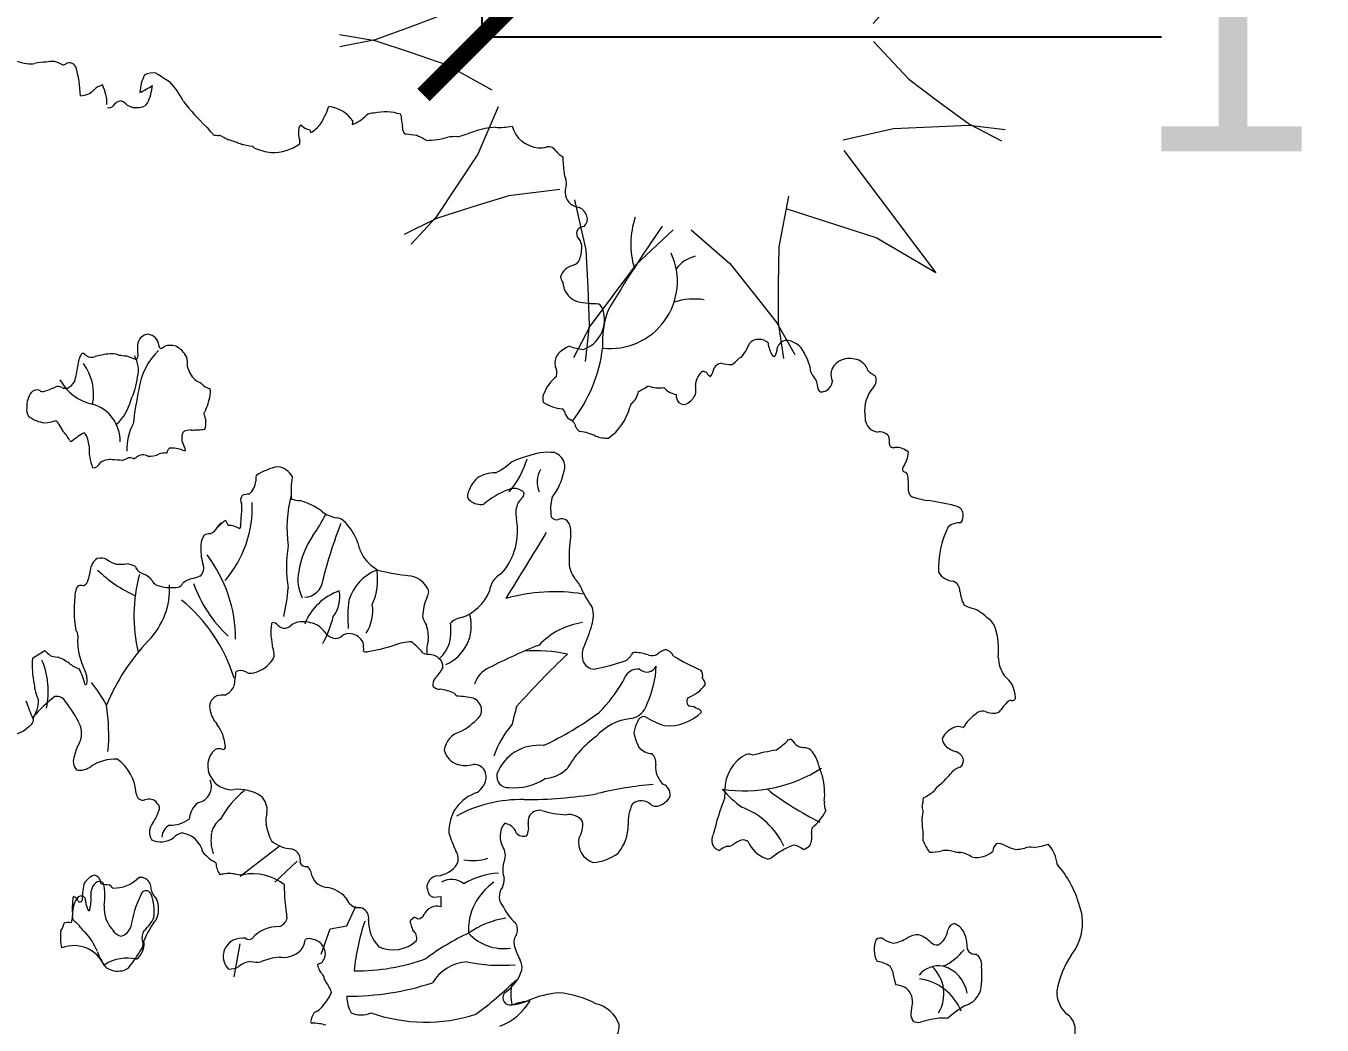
# Model space of a CAD drawing. Header units: millimetres. Extents: x 823088 to 974770, y -118861 to 5314.
# Drawn here: x 839607 to 840720, y -49531 to -48673 of the extents above; entities that cross this region are included whole.
import ezdxf

# ---------------------------------------------------------------- set-up
doc = ezdxf.new("R2010")
doc.units = ezdxf.units.MM
doc.header["$MEASUREMENT"] = 0
doc.layers.add('CAY', color=94, linetype='Continuous')
doc.layers.add('DIENHOA', color=3, linetype='Continuous')
doc.styles.get("Standard").update_dxf_attribs({"font": 'arial.ttf'})
doc.dimstyles.new('bigdim', dxfattribs={"dimtxt": 200, "dimasz": 100, "dimexe": 0.18, "dimexo": 0.0625, "dimgap": 0.09, "dimtad": 0, "dimdec": 1, "dimzin": 0, "dimdsep": 46, "dimtxsty": 'Standard', "dimblk": 'ARCHTICK', "dimblk1": 'ARCHTICK', "dimblk2": 'ARCHTICK', "dimcen": 0.09, "dimadec": 0, "dimazin": 0, "dimtfac": 1, "dimtdec": 1, "dimtofl": 0, "dimtmove": 0, "dimatfit": 3, "dimfxl": 1, "dimtolj": 1, "dimtzin": 0, "dimarcsym": 0})

# ---------------------------------------------------------------- blocks, each defined once
blk = doc.blocks.new('Cay73-mb')
at = {"layer": 'DIENHOA', "color": 85, "lineweight": 13, "true_color": 0x58ba48, "transparency": 33554495}
for p, q in [((440.9, 1804.4), (439.4, 1797.5)), ((197.7, 1041.1), (202.8, 1031.3)), ((-171, 777.2), (-147.8, 792.3)), ((225.5, 360.7), (300.1, 418.1)), ((291.5, 349.2), (334.5, 389.4)), ((429.2, 266), (446.4, 303.3)), ((594.1, 320.7), (608.7, 321.7)), ((608.7, 321.7), (608.7, 302)), ((558.4, 282.5), (550, 275.3)), ((380.4, 211.5), (397.6, 260.3)), ((397.6, 260.3), (429.2, 266)), ((214, 168.4), (225.5, 231.6))]:
    blk.add_line(p, q, dxfattribs=at)
for centre, radius, start, end in [((-132.8, 2164.7), 255.5, 249.7833, 258.8707), ((-174.6, 1950.1), 36.9, 258.2367, 281.7633), ((-141.1, 1795.5), 121.4, 91.91, 102.3339), ((-131.1, 1846.7), 71.5, 88.63, 101.3051), ((-148.5, 1852.8), 68.1, 59.2747, 73.7465), ((-113.2, 1919.9), 8.59, 266.4252, 317.1603), ((-101.1, 1900.6), 14.6, 29.769, 113.3761), ((-318.6, 1842.5), 239.3, 2.3939, 15.8497), ((116.3, 1854.8), 82.4, 152.9978, 177.2725), ((58.9, 1861.3), 34.7, 80.2895, 117.4642), ((330, 2304.8), 487.6, 237.042, 240.6102), ((-80.2, 1888.9), 36.4, 271.1012, 315.651), ((-28.7, 1837.9), 36.1, 103.4888, 134.9875), ((-115.5, 1836.2), 86.5, 359.472, 25.1544), ((-25.4, 1990.4), 144.5, 294.2624, 305.2058), ((-43.8, 1882.4), 102.2, 334.3492, 354.3533), ((-47.5, 1755.1), 186.2, 27.6707, 42.0617), ((-24.2, 1837.5), 8.04, 244.5757, 329.0055), ((4.4, 1816.4), 27.5, 105.4162, 141.9408), ((-14.9, 1811.5), 33.7, 42.1088, 69.1539), ((27, 1864), 34.3, 240.472, 278.2978), ((31.9, 1850.5), 20.5, 270, 323.1101), ((446.1, 2093.5), 414.1, 217.4627, 226.599), ((216.9, 1897.1), 189.7, 328.3451, 339.8521), ((386.7, 1765.6), 66.6, 35.5469, 82.8734), ((417.2, 1862.1), 68.3, 288.9744, 316.5079), ((479.7, 1796.1), 23, 85.7036, 124.1657), ((503.2, 1729.5), 92.1, 71.9052, 103.6459), ((516.1, 1808.8), 17.8, 353.6719, 27.8919), ((1.2, 1642.1), 219.9, 38.8551, 43.1977), ((393.9, 1783.2), 57.1, 172.5138, 196.8178), ((357.1, 1781.7), 21.7, 135.0609, 155.5609), ((363.9, 1816.1), 29.3, 220.5949, 259.9042), ((373, 1789.4), 14.4, 188.5289, 211.429), ((327.2, 1837.3), 64.7, 301.1651, 322.1149), ((569.9, 1806.8), 36.2, 180, 198.9204), ((436.9, 1780.3), 99.8, 2.8898, 8.5289), ((542.8, 1785.6), 6.17, 182.489, 276.2956), ((572.5, 2034.4), 269.1, 284.7812, 292.0851), ((726.6, 1607.8), 184.9, 94.2435, 106.6293), ((721.2, 1913.7), 121.8, 266.1219, 281.2601), ((799.7, 1809.6), 56.8, 195.6599, 265.3183), ((178.8, 1782.6), 6.8, 201.7989, 228.1783), ((182.4, 1817.3), 40.6, 258.4234, 273.2057), ((181.9, 1757.2), 19.7, 62.4967, 82.0097), ((296.3, 1963.8), 216.4, 240.8921, 244.5629), ((42.3, 1274.5), 519.4, 69.2785, 71.9374), ((264.3, 1898.1), 142.9, 254.493, 263.8059), ((240.4, 1830.6), 71.7, 258.4639, 263.704), ((286.3, 1836.5), 92.8, 269.2359, 304.8317), ((325.5, 1763.5), 14.1, 347.0082, 12.9918), ((607.3, 2183.7), 409.3, 261.0254, 263.5791), ((503.3, 1640), 148.9, 58.7203, 66.9698), ((578.9, 1929.6), 162.4, 270.6162, 285.4588), ((637.1, 1677.7), 96.6, 87.6068, 98.929), ((236.7, 1739.4), 20.5, 38.1092, 53.6094), ((308.5, 1900.5), 158.5, 249.4154, 261.4596), ((798.7, 1790.3), 37.5, 264.29, 289.9586), ((813.6, 1737.2), 18, 30.3291, 96.5456), ((856.1, 1766.8), 33.9, 217.2377, 245.4485), ((996.2, 1733.7), 154.2, 179.1574, 190.5316), ((870.9, 1705.5), 26.3, 180, 208.0753), ((829.6, 1686.2), 19.4, 343.7329, 21.0395), ((878.6, 1669.4), 32.5, 159.5177, 226.966), ((878.1, 1675.3), 36.7, 233.8447, 261.9406), ((861.2, 1613.2), 28.3, 18.9961, 65.3787), ((869, 1616.9), 19.8, 314.364, 16.1459), ((1135.7, 1568.5), 163.9, 161.6213, 196.099), ((882.4, 1589.3), 14.2, 151.8189, 203.4087), ((884.4, 1583.9), 18.9, 94.8435, 140.1005), ((3047.7, 193.4), 2459.9, 145.0373, 149.4875), ((844.2, 1560.1), 34.5, 10.0411, 43.0938), ((795.1, 1564.6), 83, 342.9981, 1.061), ((855.7, 1547.5), 20.2, 288.5958, 338.9605), ((932.5, 1497.6), 128.3, 263.4877, 24.7779), ((1110.6, 1482), 65.5, 103.8678, 142.6726), ((867.6, 1497.7), 31.2, 100.0794, 163.5515), ((859.6, 1509), 22.1, 186.341, 220.0614), ((718.3, 1466.5), 127.6, 6.9282, 12.8058), ((883, 1498.3), 41.4, 203.3203, 252.0128), ((1093, 1341.2), 122.7, 81.03, 108.3007), ((908.7, 1645.4), 190.4, 258.3421, 270.3979), ((861.1, 1424.3), 60.3, 289.6814, 12.2036), ((898.8, 1437), 21.2, 0.279, 58.1373), ((1089.2, 1382.1), 171.6, 159.4415, 183.9855), ((51.5, 1374.5), 22.1, 93.9497, 176.6183), ((47.4, 1373.9), 22.8, 4.1978, 83.5844), ((1214.7, 1366.5), 20.3, 82.9724, 144.6341), ((1217.1, 1362.3), 24.4, 46.4021, 90), ((87.7, 1370), 58.6, 174.3034, 190.7879), ((154.4, 1276), 123.4, 133.2954, 172.8756), ((76.5, 1375.1), 6.37, 175.4238, 248.6129), ((67.6, 1388.1), 20, 289.1701, 313.6634), ((91.9, 1341), 34.3, 72.1895, 107.8105), ((83.9, 1334.1), 43.6, 26.3116, 64.8518), ((874.2, 1322.7), 54.7, 111.1024, 141.2771), ((889.5, 1464.7), 97.4, 248.9514, 265.237), ((637, 1404.9), 283.1, 321.8403, 352.9416), ((1110.6, 1412.5), 93.9, 319.8172, 338.6082), ((1291.4, 1386.8), 57.9, 186.8381, 212.1858), ((1215.9, 1371.9), 35.8, 329.6158, 357.9996), ((1273.3, 1362.9), 23, 107.5771, 160.2495), ((1266.8, 1345.3), 39.5, 22.4109, 90.6094), ((-39.6, 1335.1), 45, 147.4119, 179.0119), ((-75.3, 1355), 4.92, 47.4164, 117.3995), ((-150.5, 1282.3), 96.1, 348.5444, 37.3186), ((-56.8, 1372.9), 20.8, 223.2742, 249.364), ((-58.4, 1374.4), 21.8, 254.7499, 288.6183), ((-9.5, 1206.7), 153, 96.6721, 105.9402), ((-20.5, 1313.6), 45.6, 71.4494, 98.5279), ((21.8, 1545.8), 191.1, 261.637, 265.687), ((-61.1, 1153.3), 213.4, 65.5366, 71.2474), ((-26.1, 1327.7), 57.2, 346.9803, 29.0524), ((16.2, 1356.5), 14.2, 320.7009, 10.3489), ((84.2, 1340.9), 40.8, 352.1867, 17.9776), ((854, 1341.6), 27.2, 145.7476, 193.8989), ((1146, 1324.1), 17.2, 95.6772, 151.6962), ((1162, 1408.2), 69.3, 255.1753, 272.4859), ((1148.1, 1370.3), 35.6, 298.4399, 322.2821), ((1185, 1339.7), 12.4, 102.2185, 134.9964), ((1246.9, 1359.5), 5.69, 218.1628, 268.7163), ((1228.5, 1314.3), 87.8, 6.2874, 31.6127), ((1388.1, 1315.1), 35.1, 83.7621, 163.6073), ((1392, 1313), 37, 41.4598, 90), ((1400.3, 1322), 24.8, 12.0358, 38.6654), ((-273.8, 1359.8), 190.7, 343.5028, 352.7833), ((-134.3, 1338.8), 165.7, 335.4873, 351.6568), ((175.3, 1347.5), 52.2, 193.5023, 226.0123), ((881.1, 1253), 81.2, 129.1519, 159.2346), ((805.7, 1322.8), 25.1, 344.2208, 29.2006), ((1124.9, 1299.8), 29.4, 147.8427, 182.2909), ((1128.4, 1299.2), 32.8, 126.4738, 150.252), ((1106.8, 1307.1), 18.6, 57.4059, 83.291), ((1133.5, 1332.1), 19.1, 209.3608, 240.6464), ((1096.2, 1336.4), 34.8, 323.1266, 353.2656), ((1341.2, 1332.7), 26.8, 199.0971, 223.7723), ((1303.3, 1296.4), 25.7, 355.9309, 43.7869), ((1385.1, 1320.5), 31, 171.5892, 205.6455), ((1461.3, 1365.3), 53, 225.1735, 244.7949), ((1420.4, 1308.7), 20.3, 315.7894, 25.2822), ((-163.1, 1277.2), 13, 64.0655, 140.1159), ((-151.3, 1297.6), 10.6, 235.0842, 275.4385), ((-231.2, 1536.3), 262.1, 287.9942, 293.3105), ((-122.4, 1284.3), 12.5, 55.1848, 114.4299), ((-38.3, 1352.7), 91.3, 208.1614, 258.6002), ((-107.3, 1317.2), 24, 250.7321, 277.8506), ((-130.2, 1334.2), 48.5, 302.6477, 323.9632), ((862.9, 1120.1), 848.4, 168.363, 172.8756), ((158.3, 1331.1), 28.6, 227.7407, 249.6276), ((131.3, 1276.3), 32.8, 41.1425, 58.6841), ((172.1, 1320.2), 27.5, 234.2598, 260.8017), ((143.4, 1284.9), 25.6, 338.8906, 18.4436), ((958.6, 1359.2), 76.9, 291.0351, 307.3537), ((1025.5, 1343.5), 49.7, 246.0402, 281.0438), ((1064.6, 1319.3), 38.5, 219.6477, 260.8687), ((1033.1, 1289.1), 63.1, 355.9139, 8.6679), ((1336.6, 1294), 7.72, 175.71, 294.3168), ((1334.1, 1309.4), 23.2, 284.1816, 354.0963), ((1481.7, 1252.1), 63.2, 137.8098, 187.8926), ((-140.1, 1259.5), 42, 141.6083, 184.5833), ((-78.3, 1191.8), 74.7, 359.3599, 72.906), ((-72.2, 1292.2), 91.4, 312.9801, 345.965), ((40.2, 1302.1), 129.8, 333.5395, 348.2557), ((822.6, 1274), 19.1, 155.7696, 204.2304), ((848.2, 1332.7), 79.2, 237.098, 264.4074), ((986.8, 1254.1), 17.1, 145.0613, 169.6939), ((950.6, 1292.2), 35.9, 308.0853, 352.4188), ((1079.9, 1280), 21.4, 176.5313, 220.3429), ((1072.9, 1276), 13.5, 226.7393, 309.6813), ((1064.8, 1293.5), 32.5, 300.9606, 344.2218), ((-161.8, 1251.6), 20.7, 167.3624, 213.7231), ((-141.4, 1288), 60.9, 231.8524, 264.0889), ((120.8, 1227.2), 39.4, 342.3492, 25.5998), ((834.6, 1242.7), 12.6, 2.3134, 62.2444), ((861.5, 1247.3), 14.8, 196.2621, 253.7451), ((867.7, 1283.8), 105.7, 305.4898, 345.3947), ((1453.7, 1239.6), 34.7, 173.57, 223.3069), ((-155.7, 1331.3), 104.2, 274.3972, 285.2348), ((-128.7, 1223.4), 7.39, 13.9834, 86.4249), ((67.8, 1333.4), 218.1, 209.7534, 213.6672), ((121.2, 1174.8), 112.2, 153.2062, 180.8069), ((134.9, 1161.6), 52.1, 93.5013, 108.4372), ((131.7, 1423.9), 210.4, 270, 277.2845), ((842.4, 1211.3), 26.4, 30.4343, 55.623), ((883.5, 1226.9), 18.5, 186.9121, 241.526), ((1459.8, 1271.8), 64.3, 240.7561, 254.9193), ((-203.5, 1133.7), 119.5, 30.2481, 41.2784), ((-97.6, 1194.5), 2.8, 192.0988, 299.0282), ((-9.6, 1088.7), 134.8, 117.3847, 129.9771), ((-117, 1178.9), 54.2, 4.3892, 32.9976), ((146.6, 1198.6), 32.8, 167.8486, 190.3036), ((589.3, 1375.6), 509, 201.0495, 202.5483), ((123.8, 1203), 9.61, 123.8984, 164.8289), ((865.5, 1126.5), 84.7, 62.6484, 83.7589), ((930.4, 1285.8), 88, 252.8035, 269.1198), ((1446.3, 1184), 25.9, 46.0134, 97.1236), ((1412.6, 1189.3), 53.4, 356.8862, 14.5373), ((39.9, 1177.9), 103.1, 177.1126, 200.995), ((40, 1145.3), 20.6, 63.4825, 124.6859), ((53.1, 1202), 38.5, 264.1246, 297.3459), ((83.7, 1124.3), 45.4, 90.7265, 106.499), ((83.2, 1173.3), 3.65, 268.2649, 7.168), ((94.7, 1171.6), 8.14, 120.3729, 164.4708), ((96, 1129.5), 49.4, 66.6899, 96.338), ((119.5, 1186.2), 11.9, 251.059, 277.9914), ((112.3, 1175), 8.85, 355.9149, 38.0133), ((814.3, 1060.9), 110, 83.8808, 112.3768), ((817.4, 1143.4), 28.2, 342.7608, 72.3526), ((1473.3, 1187.3), 7.49, 187.1264, 292.7464), ((1477.4, 1142.2), 38.2, 49.2403, 91.762), ((1438.5, 1177.4), 64.1, 327.4063, 354.3995), ((-57.7, 1158.5), 17.6, 274.4656, 334.9062), ((-23.8, 1127.2), 29.8, 80.1087, 127.0833), ((-22.2, 984), 172.7, 82.3744, 88.8313), ((-45.1, 1267.9), 121.7, 292.1025, 297.9161), ((14.3, 1147.3), 13.3, 60.5938, 100.4879), ((18.2, 1174.7), 16, 279.4591, 308.9816), ((319, 1030.1), 115.2, 100.468, 123.1372), ((291.2, 1105), 39, 29.0622, 79.848), ((662.4, 1238.9), 118.6, 295.3329, 312.0156), ((612.2, 1205.4), 168.1, 319.0363, 343.7384), ((791.9, 1067), 97.6, 101.5681, 120.9277), ((1496.2, 1138.7), 5.59, 131.0491, 265.8277), ((217.3, 1119.7), 38.5, 311.8567, 354.1543), ((283.7, 1119.9), 28.4, 166.5947, 188.4265), ((472.7, 1096.5), 149.9, 169.4547, 185.7034), ((718.5, 1076.9), 59.9, 131.859, 167.4639), ((711.3, 1073.6), 58.1, 88.2306, 124.423), ((843.6, 1113.6), 50.6, 150.9432, 201.428), ((727.5, 1157.7), 119, 322.0608, 349.0442), ((1490.7, 1124), 10.5, 12.0723, 60.7233), ((1347.1, 1106.1), 155.2, 356.6117, 7.4305), ((241.9, 1062.2), 28.8, 87.8188, 115.5613), ((669.7, 1087.3), 10, 165.0349, 240.6569), ((792.4, 952.6), 156.6, 110.9312, 130.2987), ((748.6, 1075), 26.8, 43.6199, 117.1163), ((753.3, 1093.5), 14.7, 309.3839, 359.8973), ((1515.9, 1098.3), 14, 185.7099, 242.0757), ((33.5, 1065.9), 215.1, 319.373, 2.4369), ((240.6, 1079.4), 14.2, 141.8546, 207.7571), ((204.1, 1065.6), 24.9, 347.4719, 16.77), ((560, 1026.6), 245.1, 165.1356, 188.1308), ((345.7, 1156.6), 78.3, 253.505, 265.5243), ((310.7, 967), 115.3, 51.4234, 75.4739), ((684.6, 1101.9), 30.6, 229.686, 282.2577), ((793, 1054.6), 41.1, 162.8575, 194.0443), ((779.4, 1062.2), 26, 129.8787, 170.1284), ((906.5, 1062.6), 87.9, 165.5274, 189.6999), ((1594.5, 1367.9), 294.6, 253.1996, 258.8879), ((1481, 637.8), 444.7, 75.7024, 82.6752), ((1587.9, 1049.6), 19.3, 10.7871, 81.0839), ((330.8, 874), 213.6, 128.5581, 134.0625), ((496.4, 1023.5), 270.4, 172.1917, 177.9547), ((82.5, 1210.6), 345, 324.8426, 332.6578), ((419.9, 1108.3), 63.4, 233.8231, 260.4203), ((405.9, 1017.8), 28.2, 42.449, 82.8792), ((632.5, 1020.7), 123, 318.4207, 11.2162), ((830.2, 1054.3), 12.2, 212.4755, 294.1312), ((839.3, 1026.6), 17.1, 18.5912, 104.034), ((1582.6, 1050.2), 24.4, 324.1549, 7.0783), ((169.8, 983.2), 32.2, 92.764, 114.229), ((155.5, 1044.3), 31.6, 293.84, 327.9921), ((196.9, 1022), 15.6, 117.2912, 159.4451), ((202.8, 993.5), 37.8, 57.0781, 90), ((221.8, 1030.2), 5.26, 287.355, 33.7671), ((1222.9, 720.7), 864.3, 158.6803, 166.2656), ((335.7, 954.1), 123, 20.9548, 42.2907), ((-8859, 6865.1), 11300.4, 328.0874, 328.83841), ((793.8, 1017.6), 63.4, 354.5774, 13.175), ((1739, 948.4), 179.7, 153.6043, 182.1475), ((1599.8, 1001.7), 34.4, 85.711, 129.3392), ((250.1, 985.8), 99.9, 175.0881, 196.476), ((196, 989.3), 45.8, 149.472, 173.6602), ((568.3, 951.7), 254.2, 170.9089, 189.0911), ((507, 915.7), 171.8, 145.9572, 170.8368), ((512.1, 1006.7), 62.1, 187.9482, 208.9423), ((1126.7, 970.1), 272.9, 171.2601, 183.1585), ((-31.2, 943.3), 29.6, 122.3878, 161.1479), ((-41.2, 941.1), 27.7, 65.5635, 102.0955), ((27.8, 1056), 106.5, 237.3375, 248.3603), ((-49.6, 813.2), 266.5, 0.1794, 37.3064), ((531.9, 1019.8), 85.9, 210.2181, 239.8161), ((-196.7, 970), 138.6, 340.3473, 352.8693), ((128.6, 1126.2), 251.7, 225.7366, 245.7369), ((-4.7, 1096.4), 139.6, 267.2071, 275.4575), ((6.7, 918.3), 39.2, 61.6132, 87.3368), ((40.2, 956.1), 15.2, 192.5281, 230.328), ((74, 1006.5), 75.8, 235.0064, 247.5112), ((136.9, 949.5), 19.1, 306.2943, 24.559), ((412.4, 927.6), 76.6, 168.3215, 206.9105), ((519.6, 861.9), 90.3, 111.446, 163.0672), ((376.3, 926.8), 111.9, 335.2692, 9.8667), ((622.1, 1523.9), 593.5, 257.0129, 262.9829), ((909.1, 963.2), 55.5, 188.4209, 220.0032), ((1591.6, 962.4), 38.3, 212.8565, 264.0754), ((-78.8, 899.6), 17, 73.8352, 107.022), ((-79.6, 929.7), 14.9, 291.8026, 334.7294), ((326.8, 857.7), 304.2, 164.8162, 193.1398), ((24.3, 900), 41.9, 39.4764, 60.4598), ((-52.3, 910.7), 143.1, 315.9068, 2.6387), ((78.6, 937.2), 24.3, 205.768, 234.9577), ((95, 1004.9), 92.7, 250.8653, 278.079), ((101.3, 928.2), 16.5, 293.9638, 332.5682), ((148.2, 878.8), 52.8, 104.3601, 127.6493), ((101.4, 1057.1), 131.5, 284.8273, 290.8124), ((377.6, 1006.7), 256.2, 199.7485, 226.8775), ((348.7, 929), 34.7, 270.2106, 354.8051), ((541.6, 887.9), 47.7, 32.3524, 80.299), ((743.8, 901.5), 42.2, 117.2514, 174.3973), ((827.1, 889.8), 54.6, 18.1845, 43.706), ((1580.2, 905.5), 20.3, 0.687, 68.4991), ((182.5, 870.2), 274.1, 172.8676, 188.3721), ((-69.7, 901.9), 19.8, 135.2756, 173.1522), ((5.4, 932.9), 312.6, 345.9625, 356.0906), ((450, 803), 108.7, 108.8845, 158.5643), ((354, 894.4), 61.9, 322.8961, 10.6206), ((682.3, 852.3), 108.3, 157.1912, 177.3453), ((571.1, 903.5), 14.6, 320.9508, 42.6311), ((619.8, 938.7), 88.4, 288.6475, 338.0451), ((825.8, 567.8), 336.6, 80.7883, 105.944), ((1044.2, 983.3), 182.1, 204.8264, 216.705), ((1670.9, 912.8), 70.8, 185.7108, 208.6873), ((-81.6, 648.8), 309.1, 17.0334, 50.8585), ((709.6, 855.2), 278.4, 173.1886, 184.357), ((399.9, 868), 79, 327.4737, 8.7469), ((841.3, 858.7), 59, 342.213, 15.4504), ((1647.3, 949.9), 80.9, 241.5578, 250.5185), ((1607.4, 815.9), 59.1, 41.3972, 77.367), ((289.8, 841.8), 4.63, 124.4731, 180), ((285.6, 829.3), 16.4, 43.491, 84.2906), ((339.3, 822.6), 24, 88.1828, 138.9393), ((345.6, 784.9), 62, 65.7529, 95.0852), ((209.8, 902.6), 198.8, 330.7372, 346.7583), ((617.3, 866), 44.1, 191.3165, 215.1055), ((585.7, 839.6), 81.4, 293.8412, 14.422), ((525, 829.7), 103.2, 348.1044, 8.075), ((654.4, 817), 38.5, 99.4215, 134.9829), ((900.4, 703.5), 143.5, 98.3009, 136.3946), ((1635.6, 825.3), 33.9, 18.1077, 61.5051), ((-95.5, 821.8), 11, 352.3997, 51.2326), ((35.9, 810.4), 120.9, 175.2803, 191.4577), ((388.7, 827.7), 104.5, 172.2551, 190.5229), ((310.3, 851.7), 17, 220.6072, 276.0691), ((310.5, 851.9), 17.1, 275.289, 308.3056), ((354, 805.9), 39.4, 33.3403, 64.4025), ((413, 847.6), 32.9, 217.4663, 250.7597), ((408.7, 832.7), 17.5, 248.157, 310.35), ((433.4, 804.8), 19.9, 77.6388, 132.5606), ((432.5, 793.2), 31.4, 27.3278, 80.5386), ((518.2, 818.2), 66.9, 354.6745, 19.5839), ((545.2, 948.1), 368.4, 336.5319, 343.0456), ((1536.9, 793.9), 137.5, 353.9342, 17.7452), ((347.8, 529.6), 409.5, 136.5702, 157.2837), ((323.3, 808.8), 37.3, 180.1586, 195.7839), ((252.5, 783.5), 38, 355.5019, 23.4266), ((390, 795.6), 71.5, 356.0869, 9.6384), ((402.5, 1190.9), 406.3, 279.5592, 286.848), ((553.5, 719.8), 88.7, 90.4184, 112.0094), ((487, 720.6), 109.8, 37.6418, 53.1327), ((649.9, 792.5), 67.9, 163.2913, 186.4827), ((559.8, 827.6), 68.9, 312.0488, 343.845), ((1180.6, -168.2), 1043.9, 111.5865, 117.2975), ((919.3, 783.6), 40.4, 153.855, 195.0087), ((1049.5, 757.1), 38.5, 107.3931, 133.8021), ((1033.2, 772.5), 21.9, 24.1134, 77.2666), ((-23.1, 761.8), 148.7, 174.0801, 193.3082), ((-289.1, 714.7), 148.1, 347.214, 23.4967), ((-54.5, 879.1), 127.4, 222.9003, 229.3892), ((-123.6, 814.9), 35.3, 247.0267, 269.0384), ((-146.3, 709.8), 73.2, 52.1185, 72.3998), ((103.6, 833), 192, 194.0701, 204.8369), ((243.2, 801.6), 51.7, 314.994, 335.9146), ((466.2, 798.8), 9.41, 238.6737, 293.9442), ((585.4, 807.6), 22.9, 240.1264, 270.9069), ((586, 756.2), 28.4, 45.3813, 90.544), ((593.9, 762), 18.8, 350.7681, 49.9419), ((1892, -323.7), 1521, 133.1898, 138.4657), ((790.1, 490.7), 300.9, 78.3117, 94.2178), ((901.9, 778.9), 22.3, 195.0079, 269.4579), ((834.3, 1126.9), 376.4, 280.3122, 289.6545), ((952.6, 793.7), 22.8, 291.3849, 335.3839), ((979.6, 781.6), 6.8, 84.7832, 157.1813), ((974.9, 690.8), 97.7, 71.6547, 86.9037), ((1012.6, 804.4), 22.1, 251.5525, 297.6021), ((1275.6, 1150.3), 430.7, 238.9024, 246.7335), ((1742.1, 782.3), 68.6, 182.4196, 213.8251), ((-61.5, 818.5), 64.7, 231.8636, 251.2864), ((-177.6, 704.2), 109.1, 12.4067, 29.0728), ((-104.6, 735.8), 37.8, 349.3726, 26.0825), ((-1388.4, 948.6), 1618.2, 352.0301, 353.0262), ((226.3, 728.9), 24.7, 66.854, 110.2819), ((245.8, 764.6), 16.2, 233.1311, 274.3496), ((235.5, 811.7), 64.3, 280.3175, 313.5002), ((560.4, 781.6), 56.7, 310.5127, 336.4994), ((721.4, 712.8), 50.6, 112.803, 162.6445), ((986.7, 726.3), 30.4, 86.0873, 165.9625), ((1002.5, 770.4), 19.5, 225.0026, 335.6053), ((830.7, 769.9), 189.8, 335.297, 357.7092), ((1093.5, 744.5), 15.7, 340.81, 39.7849), ((1651.4, 699.9), 55.6, 2.5933, 52.6341), ((-97.5, 730.8), 70.4, 182.5709, 207.6987), ((-69.5, 729.1), 2.12, 225.0214, 351.8228), ((-256.4, 567.9), 256.2, 27.8994, 39.4855), ((177.9, 743), 40.8, 297.4736, 332.5243), ((610.9, 727.4), 17.5, 140.7599, 190.6369), ((607.1, 735.7), 17.7, 220.604, 271.9011), ((711.3, 873.4), 282.8, 314.9974, 330.3897), ((1057.8, 767.4), 69.4, 290.0409, 323.7458), ((1098.8, 727.7), 15, 354.6488, 50.9885), ((467.8, 932.4), 693.2, 199.9642, 202.933), ((-221.1, 697), 61.3, 325.4129, 0.9264), ((65.3, 456.8), 314.2, 128.1163, 138.4302), ((-124.8, 685.5), 18.9, 25.01, 101.8455), ((-274.1, 558.6), 214.2, 25.7337, 39.0497), ((190.5, 684.2), 23.4, 114.7475, 198.8538), ((193.6, 649), 57.9, 86.9233, 102.8745), ((599.6, 640.2), 78.2, 63.5405, 84.0745), ((660, 729.1), 31.7, 216.4667, 230.2548), ((635, 535.5), 169.2, 77.9045, 88.4087), ((661.3, 677.2), 25.4, 9.1771, 69.0053), ((1089.1, 694.6), 10.6, 134.9743, 188.125), ((1700.8, 682.9), 14.5, 102.9962, 147.3721), ((1700.6, 702.6), 6.41, 241.3494, 357.7947), ((-388.4, 631.7), 362.9, 354.8051, 8.8904), ((220.6, 687.4), 53.3, 191.6241, 222.338), ((668.5, 677.3), 18.4, 311.1994, 12.5277), ((1695.9, 431), 976, 164.9208, 167.0043), ((516.1, 1217.1), 672.1, 295.4613, 306.0051), ((965.8, 699.9), 38.4, 278.5797, 345.9625), ((1044.2, 736.1), 87.9, 264.8531, 315.4725), ((1088.1, 694.6), 9.66, 188.9805, 244.8086), ((1082.1, 657), 28.9, 54.1231, 86.3119), ((1097.7, 670.6), 9.95, 22.6708, 82.2417), ((1687, 594.1), 95, 122.7283, 142.0712), ((1643.7, 662.2), 14.3, 66.5263, 124.4133), ((1665.6, 720), 47.6, 250.0524, 273.0591), ((1667.8, 685.7), 13.2, 271.8021, 326.3133), ((1765.5, 619.3), 105, 137.1248, 145.7293), ((-222.1, 694.2), 64.8, 263.4294, 313.7529), ((-184.7, 660.9), 15.5, 298.6136, 16.2868), ((-120.6, 633.8), 43.3, 335.8276, 24.1724), ((113.7, 601.8), 83.8, 4.8993, 36.3492), ((577.6, 760.3), 141.4, 299.2834, 316.7597), ((878.2, 534.3), 176.9, 138.9423, 161.5635), ((982.4, 560.7), 101.8, 96.115, 138.9864), ((1048.6, 623.6), 71.8, 153.377, 170.6327), ((998.3, 651.5), 14.5, 90, 162.9942), ((1096.7, 829.9), 191.2, 239.0237, 251.5805), ((1596.9, 625.6), 21.1, 64.6565, 120.4325), ((1601.1, 654.7), 11.1, 295.5546, 348.6887), ((656.5, 596.8), 41.3, 103.5822, 173.7722), ((1013.6, 474.9), 187, 125.3088, 150.4109), ((1062.4, 648.3), 85.6, 188.7539, 208.8772), ((1165.9, 727.2), 150.6, 303.6805, 315.5205), ((1275.9, 616.4), 5.8, 23.7055, 115.8582), ((1611.8, 598.5), 52, 119.4729, 150.5201), ((1594, 627.2), 27.6, 186.5206, 219.4619), ((-7.6, 573.3), 85.1, 149.7807, 167.9089), ((204.9, 571.6), 41.4, 130.6138, 212.9895), ((185.2, 580.8), 23.4, 71.8753, 107.8781), ((193, 607.4), 4.44, 262.3148, 20.8292), ((651.7, 610.2), 37.4, 193.8208, 252.7845), ((795.1, 526.8), 84.1, 83.1419, 159.862), ((1013.5, 628.9), 34, 220.1813, 267.8525), ((996.7, 578), 22.9, 352.4841, 47.5151), ((1320.1, 178.7), 429, 99.4733, 105.5756), ((1308.2, 637.8), 33, 215.3723, 244.6744), ((1304.5, 651.8), 45, 256.509, 269.2461), ((1300.6, 583.9), 23.1, 37.9291, 81.576), ((1267.4, 558.8), 64.7, 13.3765, 37.4154), ((1608.5, 652.1), 55.6, 229.9025, 254.0849), ((1585.7, 577.1), 22.9, 25.3204, 70.7121), ((-67.9, 580.4), 25.3, 155.102, 221.6246), ((-81, 597.4), 34.2, 260.3636, 309.2982), ((-11.3, 493.7), 91, 88.7807, 121.895), ((-60.3, 513.6), 87.4, 3.1788, 54.3202), ((656.2, 625.5), 53.3, 252.9905, 285.8401), ((672.9, 551.9), 22.4, 16.321, 95.6098), ((1064.6, 569.6), 45.5, 173.2404, 214.8563), ((1227.1, 526.5), 75.5, 117.2847, 181.0746), ((1196.8, 578.5), 15.6, 58.8762, 105.9399), ((1458.3, 604.9), 131.7, 193.6761, 203.7567), ((1591.3, 581.3), 16.1, 309.7327, 20.2271), ((209.1, 570.4), 44.4, 208.7023, 275.281), ((664.1, 550.8), 31.3, 324.5097, 13.6701), ((737.4, 551.6), 21.7, 168.8739, 274.3983), ((747.4, 643), 113.4, 265.7967, 302.2733), ((801.9, 616.4), 69.5, 275.0324, 314.9974), ((1188.4, 796.2), 272.4, 261.159, 302.7912), ((1209.1, 517.8), 133.1, 354.0712, 14.8226), ((1452.7, 664.9), 169.3, 308.3758, 320.0784), ((1609, 537.2), 32.6, 103.1891, 144.1531), ((139.4, 532), 31.3, 280.6503, 23.2005), ((333.6, 393.8), 164, 127.348, 152.4451), ((222.7, 451.8), 75, 55.824, 97.3006), ((701.9, 445.1), 79, 107.1407, 143.9957), ((640.5, 565.9), 59.2, 310.0443, 325.9205), ((1063.4, -101.8), 639.4, 94.3854, 104.035), ((1041, 549.6), 15, 203.5174, 254.1617), ((1025, 516.8), 21.9, 343.224, 56.9996), ((1312, 668.9), 217.9, 220.6039, 233.9825), ((1080.8, 520.1), 71, 352.645, 3.9844), ((1593.8, 991.1), 588.1, 232.0457, 243.679), ((1462.6, 640.6), 147, 297.5847, 306.8666), ((1588.3, 501.7), 43.1, 134.9965, 150.3889), ((39.9, 518.9), 12.9, 181.8572, 284.3857), ((51.3, 488.8), 19.4, 34.9836, 115.1446), ((60, 490.9), 11.6, 326.8297, 51.11), ((174.2, 464.9), 46.5, 128.6573, 174.1174), ((242.8, 487.6), 34.3, 351.8696, 49.9808), ((760.8, 255.5), 251.6, 88.4177, 119.0524), ((767.8, 1374), 867, 270, 279.3329), ((1050.5, 463.4), 83.7, 154.7791, 183.2404), ((991.8, 477.2), 27.7, 46.3276, 127.9527), ((1020.8, 511.4), 17.2, 235.4051, 273.5731), ((1011, 536.3), 43.4, 284.3999, 323.5911), ((1662.6, 314.6), 547.8, 158.9812, 166.7549), ((1372.6, 499.7), 31.4, 172.0275, 206.0579), ((1464.9, 512.2), 65.9, 343.6894, 358.3632), ((9.3, 502.1), 62.9, 321.349, 343.8506), ((338.7, 466.3), 64.1, 165.1013, 185.4235), ((704.3, 446.7), 80, 145.9613, 182.9272), ((821.4, 462.4), 46, 164.9688, 181.6457), ((797.8, 462.8), 23.8, 82.0636, 151.0255), ((861.9, 690.9), 213.4, 253.4481, 266.4709), ((854.5, 448.2), 30.3, 34.3542, 100.9217), ((1133.8, 358.2), 143.4, 24.6555, 69.5918), ((1254.8, 530.7), 100.2, 309.4106, 333.4267), ((1660.4, 467.5), 132.4, 177.7392, 190.6725), ((1562.7, 495), 34.6, 182.0457, 200.5769), ((1488.6, 486.6), 41.8, 340.6626, 354.8049), ((83.2, 444.7), 30.7, 143.9573, 207.4671), ((102.2, 435), 26, 116.563, 179.4216), ((93.3, 515.9), 57.7, 267.3351, 306.8674), ((210.9, 435.9), 40.8, 123.926, 168.6891), ((395.5, 481.6), 122.5, 190.046, 205.7071), ((762.2, 436.7), 40.3, 141.72, 213.676), ((726.8, 434.3), 27.7, 19.7386, 82.2406), ((746.3, 452.5), 30.4, 330.5995, 16.4549), ((833.9, 458.4), 46.1, 326.2862, 8.6344), ((882.4, 458.7), 84.5, 321.1558, 0), ((1336.6, 445.3), 19.8, 156.2429, 183.1401), ((74.1, 469.5), 43, 245.1018, 303.6984), ((125, 406.9), 38.2, 106.7042, 135.2392), ((107.1, 395.5), 48.5, 12.9907, 81.7633), ((250.9, 429.4), 81.2, 169.7355, 198.4365), ((328.6, 479.9), 67.3, 229.8098, 265.8846), ((950.8, 549.9), 343.6, 198.1904, 204.2311), ((767.6, 456.6), 19.7, 221.3062, 285.0055), ((913.2, 426.1), 41.4, 170.6949, 250.6101), ((1146.8, 429.2), 20.5, 148.0662, 253.3987), ((1201.9, 375.9), 56.8, 109.8486, 127.9867), ((1186.7, 415.1), 14.8, 49.9093, 106.1468), ((1247.9, 447.8), 55.9, 202.4221, 250.5362), ((1283.9, 436), 33.9, 330.7642, 14.0411), ((1450.9, 435.8), 79.7, 354.8049, 5.1951), ((1620, 464.5), 96.7, 201.8038, 216.6998), ((1687.5, 405.6), 24.5, 136.4891, 173.2917), ((1674.6, 400.7), 22.3, 56.9169, 102.7273), ((1722.9, 557.4), 143.2, 277.4332, 288.9541), ((1708.8, 371.5), 78.9, 8.116, 39.7988), ((220.5, 463.8), 87.6, 220.9591, 241.8984), ((318.4, 391.1), 22.3, 346.9683, 76.2402), ((617.6, 394.4), 24.5, 335.4583, 36.1953), ((701.4, 400.1), 30.8, 332.3666, 27.6334), ((894.6, 472.8), 86, 273.2163, 308.6347), ((1168.1, 379.4), 40.6, 108.8797, 132.0332), ((1156.5, 437.4), 19.7, 265.3812, 301.7502), ((1341.7, 270.5), 161, 111.896, 128.8144), ((1280.6, 390.5), 29.4, 45.9496, 87.9628), ((1293.9, 436.7), 26.1, 286.0342, 318.6419), ((1542.5, 510.4), 103.7, 270, 282.9161), ((1573.1, 347.6), 62.2, 73.2661, 96.8809), ((1604.4, 471.1), 65.3, 258.2331, 267.5186), ((1587.6, 339.7), 68, 58.243, 80.5864), ((1632.7, 441.5), 45, 258.0744, 312.6438), ((1727.1, 496.4), 86.9, 242.3484, 256.2517), ((1706.5, 474.5), 62.6, 270, 286.6552), ((1734.9, 376.8), 39.2, 80.3451, 105.5276), ((227, 389.5), 47.9, 183.5469, 212.7551), ((350.8, 390.6), 11.5, 202.786, 281.6908), ((337, 358.8), 26.1, 3.7512, 51.8456), ((598.5, 410.5), 49.2, 274.3254, 327.5982), ((670.6, 480), 89.5, 258.6911, 288.461), ((782.6, 373.4), 55.4, 167.0239, 198.4258), ((1234.4, 404.1), 10.4, 240.3034, 307.8649), ((1634, 250.3), 202.2, 16.7479, 40.8486), ((1820.7, 401), 38.5, 208.4899, 232.6992), ((-42.4, 330.7), 33.8, 109.0299, 155.5314), ((-32, 326.7), 27.9, 124.1938, 187.4846), ((-56.4, 347), 16, 358.2647, 79.4283), ((-43.4, 340.7), 10.1, 36.7697, 115.1169), ((-165.7, 322.1), 132.7, 352.5083, 10.6691), ((-14.9, 402.1), 64.1, 267.2668, 316.8788), ((34.8, 337.8), 20.6, 22.3013, 98.1969), ((205, 287.8), 77.9, 83.004, 103.532), ((228.3, 422.3), 58.8, 256.4033, 272.7242), ((249.1, 264.8), 100.4, 52.9961, 100.3168), ((393.9, 371.9), 32.9, 200.2636, 268.531), ((605.8, 338), 23.8, 98.7967, 181.5877), ((629.4, 315.9), 38.5, 52.1184, 120.2542), ((727.4, 220.5), 146.2, 93.2752, 120.577), ((773, 256.9), 111.5, 124.1392, 182.7266), ((697.9, 354.2), 32.2, 332.6049, 2.8782), ((-78.1, 313.7), 9.29, 39.2453, 126.9115), ((110.1, 310.4), 186.5, 169.3829, 178.691), ((-136.2, 315.7), 76.9, 345.9842, 5.4929), ((-24.7, 400.5), 56.1, 253.7359, 270), ((-33.1, 328.6), 17.8, 31.9991, 61.9368), ((235.1, 229.6), 221.1, 154.4564, 171.1326), ((45.6, 322.7), 10.3, 19.5649, 167.1782), ((97.3, 346.5), 43.4, 181.1467, 223.0624), ((-27.5, 293.6), 89, 352.4953, 21.4863), ((783.6, 351.9), 474.2, 180.8405, 188.8083), ((379.5, 274.7), 65.7, 43.8111, 78.0735), ((599, 335.6), 15.7, 173.8429, 251.7423), ((749.6, 321.8), 29.1, 142.6603, 223.8156), ((67.8, 297.2), 163.1, 171.3066, 184.6036), ((-44.6, 289.4), 50.4, 140.9638, 181.4123), ((-96.3, 309.2), 13, 18.4307, 77.2801), ((-80.5, 315.7), 4.27, 214.7609, 345.2599), ((12.5, 327.3), 83.8, 185.266, 201.3925), ((26.6, 299.6), 61, 175.0644, 227.2495), ((23.9, 298), 45.7, 335.6115, 24.3885), ((458.9, 332.8), 34.4, 201.5336, 251.0767), ((450.1, 234.9), 65.4, 82.1274, 92.0668), ((449.2, 280.2), 21.9, 351.8745, 63.2045), ((601, 277.4), 25.9, 72.5833, 156.8365), ((803.8, 335.2), 82.3, 204.0659, 230.5126), ((1736.1, 271.6), 98.7, 321.0221, 22.0359), ((-155.4, 288.4), 60.8, 343.8401, 355.9154), ((-82, 284.5), 13.4, 164.0062, 229.927), ((-107.9, 246.3), 32.8, 29.7075, 58.2637), ((-63.5, 296.8), 1.95, 183.6858, 7.7526), ((204.7, 172.2), 175.5, 142.4517, 158.2034), ((-5.5, 311.4), 72.5, 311.1243, 336.0697), ((292.8, 286.5), 23.3, 287.8659, 342.0904), ((839.4, 145.4), 397.4, 161.028, 175.0176), ((538.2, 273.6), 67.4, 177.0695, 224.9837), ((697, 309.2), 150.9, 192.967, 200.2852), ((659.2, 480.3), 221.9, 243.009, 244.8616), ((564.6, 293.2), 13.8, 271.1108, 335.9734), ((757.2, 116.7), 165.4, 98.2905, 125.3088), ((-40.4, 244), 77.5, 170.54, 195.335), ((-149.8, 278.7), 39.7, 326.2736, 348.2345), ((-102.1, 241.3), 30.7, 80.5354, 106.8492), ((-64.3, 269.9), 16.8, 205.8078, 246.77), ((-175.7, 161.7), 139.9, 23.0392, 41.5217), ((7.6, 277.7), 33.1, 220.8068, 253.7526), ((-10.8, 273.5), 29.1, 288.461, 340.3936), ((58.9, 243.9), 21.1, 142.3763, 200.1574), ((297.2, 200.7), 63.6, 87.4667, 139.8524), ((545.8, 242.8), 17.1, 342.9572, 55.5275), ((839.1, -136.4), 426.7, 114.5727, 127.2028), ((729.9, 315.9), 93.7, 223.2669, 277.4288), ((774, 234.3), 25.5, 143.3628, 194.0291), ((731.4, 258.6), 24, 337.9012, 33.1481), ((1523.1, 199.3), 49.5, 91.172, 117.8994), ((1495.3, 182), 72, 46.328, 68.1968), ((1538.4, 263.3), 39.6, 301.4319, 352.0109), ((1594.2, 253.7), 17.1, 104.742, 165.9297), ((1576.7, 236.8), 35.9, 28.2063, 68.5214), ((1546.8, 226.5), 67.3, 2.3052, 23.9606), ((-91.9, 165.5), 62.4, 22.5353, 111.8001), ((6.2, 231.3), 36, 305.9878, 9.6196), ((24.1, 230.9), 16, 322.1383, 20.8256), ((227.1, 207.6), 34, 116.0772, 225.9217), ((234.3, 178.4), 63.8, 88.5715, 110.339), ((242.5, 250.5), 10.7, 231.864, 304.5589), ((314.6, 242.8), 35.4, 308.773, 354.365), ((357.7, 225.9), 15.6, 62.7625, 120.2501), ((360, 212.2), 28, 17.8915, 79.9277), ((517.7, 284.2), 64.3, 244.9372, 313.7432), ((843.7, 250.6), 97.1, 193.3861, 211.2049), ((1480.1, 220.5), 43.7, 154.2361, 211.216), ((1448.3, 230.7), 11.7, 57.568, 130.604), ((1482.1, 279.5), 47.7, 234.7798, 259.549), ((1462.8, 298.1), 66.3, 279.209, 304.042), ((1556.5, 245.5), 16.1, 224.9974, 279.1437), ((1631.9, 227.1), 18, 173.3681, 218.0465), ((47.2, 246.2), 98.7, 197.5923, 216.0941), ((10.1, 122.9), 81.2, 77.6857, 122.293), ((-231.8, 380.1), 312.1, 321.5869, 329.3691), ((322.5, 47.7), 160, 97.9515, 111.0068), ((308.3, 251.8), 46.3, 260.131, 307.921), ((333.3, 231.5), 60.2, 322.6212, 332.8325), ((367.1, 212.3), 21.4, 337.3037, 23.3767), ((449.7, 557.2), 377.4, 269.0609, 290.365), ((735.9, 186.8), 28.2, 348.2378, 28.6073), ((1517.6, 294.5), 117.5, 295.6014, 320.7081), ((1630.4, 231.5), 20.1, 230.708, 272.4189), ((1617.8, 191.2), 24.4, 352.7278, 56.3075), ((1977.4, 103.4), 195.8, 147.1719, 168.6099), ((-8.8, 215.7), 36.4, 229.2739, 277.1357), ((-4, 204.1), 24.5, 269.2395, 313.0683), ((204.8, 220.9), 37.7, 267.8422, 299.1295), ((246.9, 163.1), 34.4, 92.6405, 133.725), ((256.4, 256.6), 60.2, 259.3908, 278.3194), ((378, 188.5), 5.27, 101.4243, 148.1365), ((413.4, 197.5), 40.4, 188.8622, 204.1435), ((389.6, 185.9), 13.9, 200.6191, 218.2312), ((369.5, 223.7), 30.9, 284.0375, 292.0343), ((349.9, 146.8), 42, 36.8673, 46.6479), ((665.1, 112.5), 84.9, 94.2626, 148.3902), ((724.6, 513.2), 322.9, 258.2327, 274.6152), ((687.5, 205), 79.8, 304.0913, 342.5095), ((1434.5, 140), 58.4, 56.0678, 81.9458), ((1435.5, 166.4), 38.6, 1.8181, 35.0486), ((1559.4, 142.5), 46.9, 79.0469, 142.0618), ((1498.7, 136.2), 71.2, 329.0042, 46.5425), ((1551.5, 127.3), 63.5, 8.6931, 74.5792), ((1475.7, 172.1), 167, 350.2472, 5.511), ((373.2, 163.9), 13, 18.4333, 37.9968), ((394.4, 167.6), 8.91, 177.2348, 199.0239), ((103.3, -13.6), 334.3, 27.8474, 32.2375), ((429.2, 662), 530.9, 270, 287.9437), ((158.9, 778.6), 855.8, 307.1721, 313.989), ((852.4, 135.4), 109.7, 168.6891, 191.3109), ((1576.1, 190.9), 104.7, 192.8975, 201.0639), ((1470.4, 95.8), 58, 64.0236, 82.3307), ((1510.9, 66.2), 98.8, 21.5009, 82.9363), ((297.2, 188.5), 114.7, 319.6376, 333.6063), ((385, 136.9), 14.9, 2.3858, 22.142), ((489.6, 130.7), 60.4, 179.5468, 210.966), ((741, 128.4), 13.7, 129.7853, 266.0527), ((738.8, 198.5), 83.8, 270.8583, 297.2285), ((854.9, -69.1), 208.1, 95.7865, 111.9518), ((816.6, -48.6), 187.4, 61.9016, 84.7103), ((1479.8, 122.3), 30.2, 353.9281, 57.8808), ((1593.4, 158.3), 49.2, 310.2726, 342.8256), ((1842.7, 140.1), 57.3, 178.0251, 230.8621), ((378.5, 83.8), 19.4, 105.815, 130.0629), ((315.8, 168.5), 87.5, 310.9739, 321.7199), ((456.5, 139.5), 44.1, 244.9851, 295.0149), ((579.8, 397.7), 316, 250.6489, 287.7143), ((679.4, 181.9), 116.2, 291.446, 329.278), ((789.7, 7.5), 115.5, 95.194, 112.8761), ((891.9, 57), 61.1, 19.075, 77.6767), ((2165.1, 7.4), 664.8, 170.3238, 172.1854), ((1735.1, -91.7), 240.1, 121.5371, 131.2854), ((1594.5, 162.6), 51.8, 286.8779, 306.2563), ((362.4, 82.3), 2.29, 146.8782, 277.1259), ((404.6, 75.8), 44.8, 149.3457, 169.9375), ((356.2, -55.7), 135.9, 75.8406, 87.2347), ((901.5, 76.3), 48.2, 312.501, 0.8171), ((1538, 99.8), 31.5, 183.63, 211.2614), ((1522.9, 115.7), 34.4, 249.7982, 273.4685), ((1569.3, -45.2), 134.1, 100.4086, 109.3112), ((1567.2, -9.1), 98.3, 84.4465, 102.9847), ((1783.9, 66.3), 37.1, 316.492, 52.3053)]:
    blk.add_arc(centre, radius, start, end, dxfattribs=at)
blk = doc.blocks.new('A$C13116BC8')
at = {"layer": 'CAY', "lineweight": 5, "transparency": 33554495}
for points in [[(127.22, 274.82), (133, 302.44), (133.66, 323.12), (134.13, 343.94), (131.52, 363.56)], [(244.43, 274.82), (238.64, 302.44), (237.98, 323.12), (237.51, 343.94), (240.12, 363.56)], [(180.92, 292.27), (160, 311.21), (147.31, 327.55), (134.7, 344.13), (125.28, 361.53)], [(190.72, 292.27), (211.64, 311.21), (224.33, 327.55), (236.94, 344.13), (246.36, 361.53)], [(119.29, 269.06), (91.23, 272.09), (71.36, 277.85), (51.41, 283.85), (33.56, 292.39)], [(86.1, 223.37), (74.54, 249.12), (62.92, 266.24), (51.06, 283.36), (37.42, 297.7)], [(252.35, 269.06), (280.41, 272.09), (300.28, 277.85), (320.23, 283.85), (338.08, 292.39)], [(285.55, 223.37), (297.1, 249.12), (308.72, 266.24), (320.58, 283.36), (334.22, 297.7)], [(290.38, 220.15), (356.71, 220.15), (374.19, 220.15), (339.23, 205.51), (297.4, 176.01)], [(83.07, 214.06), (58.59, 200.02), (39.13, 193), (19.46, 186.12), (0, 182.54)], [(83.07, 157.59), (58.59, 171.62), (39.13, 178.64), (19.46, 185.52), (0, 189.1)], [(292.27, 180.92), (311.21, 160), (327.55, 147.31), (344.13, 134.7), (361.53, 125.28)], [(84.24, 161.36), (35.39, 107.59), (14.47, 92.94), (66.76, 117.42), (105.3, 122.24)], [(274.82, 127.21), (302.44, 133), (323.12, 133.66), (343.94, 134.13), (363.56, 131.52)], [(102.58, 119.29), (99.55, 91.23), (93.79, 71.36), (87.79, 51.41), (79.25, 33.56)], [(269.06, 119.29), (272.09, 91.23), (277.85, 71.36), (283.85, 51.41), (292.39, 33.56)], [(148.27, 86.1), (122.52, 74.54), (105.4, 62.92), (88.28, 51.06), (73.94, 37.42)], [(223.37, 86.1), (249.12, 74.54), (266.24, 62.92), (283.36, 51.06), (297.7, 37.42)], [(157.59, 83.07), (171.62, 58.59), (178.64, 39.13), (185.52, 19.46), (189.1, 0)], [(214.06, 83.07), (200.02, 58.59), (193, 39.13), (186.12, 19.46), (182.54, 0)]]:
    blk.add_lwpolyline(points, dxfattribs=at)
blk = doc.blocks.new('asdasdsd')
at = {"layer": 'CAY', "color": 1, "transparency": 33554495, "xscale": 1.567410653337407, "yscale": 1.567410653337407, "zscale": 1.567410653337407, "rotation": 306.912120025462}
blk.add_blockref('A$C13116BC8', (806174.5, -48623.6), dxfattribs=at)
at = {"layer": 'CAY', "color": 1, "transparency": 33554495, "xscale": 0.4492782483666056, "yscale": 0.4492782483666056, "zscale": 0.4492782483666056}
blk.add_blockref('Cay73-mb', (806104.3, -49565.5), dxfattribs=at)
blk = doc.blocks.new('_ArchTick')
at = {"color": 0, "linetype": 'ByBlock', "lineweight": 9, "const_width": 0.15}
blk.add_lwpolyline([(-0.5, -0.5), (0.5, 0.5)], dxfattribs=at)
blk = doc.blocks.new('*D68')
at = {"color": 0, "lineweight": -2, "transparency": 16777216}
for p, q in [((841977.1, -48491), (841977.1, -48682.7)), ((839998.5, -48623.5), (839998.5, -48682.7)), ((839998.5, -48682.5), (840582, -48682.5)), ((841977.1, -48682.5), (841393.5, -48682.5))]:
    blk.add_line(p, q, dxfattribs=at)
at = {"layer": 'Defpoints', "color": 0, "lineweight": 9, "transparency": 16777216}
for p in [(841977.1, -48491), (839998.5, -48623.4), (841977.1, -48682.5)]:
    blk.add_point(p, dxfattribs=at)
at = {"color": 0, "lineweight": -2, "transparency": 16777216, "xscale": 100, "yscale": 100, "zscale": 100, "rotation": 180}
blk.add_blockref('_ArchTick', (839998.5, -48682.5), dxfattribs=at)
at = {"color": 0, "lineweight": -2, "transparency": 16777216, "xscale": 100, "yscale": 100, "zscale": 100}
blk.add_blockref('_ArchTick', (841977.1, -48682.5), dxfattribs=at)
at = {"color": 0, "lineweight": 9, "transparency": 16777216, "insert": (840987.8, -48682.5), "char_height": 200, "attachment_point": 5}
blk.add_mtext('\\A1;1978.6', dxfattribs=at)

msp = doc.modelspace()

# ---------------------------------------------------------------- block references
at = {"color": 8, "lineweight": 9}
msp.add_blockref('asdasdsd', (33585.5, 0), dxfattribs=at)

# ---------------------------------------------------------------- dimensions: what is measured, and where the dimension line sits
dim = msp.add_linear_dim(base=(841977.1, -48682.5), p1=(839998.47, -48623.43), p2=(841977.1, -48490.97), dimstyle='bigdim', dxfattribs=at)
dim.commit()
dim.dimension.update_dxf_attribs({"geometry": '*D68', "text_midpoint": (840987.78, -48682.5)})

doc.saveas('drawing.dxf')
